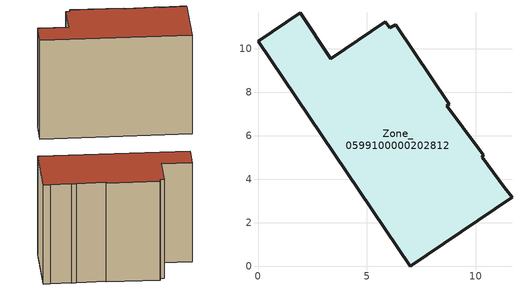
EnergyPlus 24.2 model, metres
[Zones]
Zone_0599100000202812
 floor ground (C_G): 11.32,3.63 11.68,3.17 7,0 0,10.33 1.94,11.64 3.35,9.54 5.85,11.22 6.06,10.95 6.32,11.1 8.79,7.45 8.69,7.38 10.15,5.39 10.36,5.12 10.31,5.01 z0
 wall outside (C_F): 1.94,11.64 0,10.33 7,0 11.68,3.17 11.32,3.63 10.31,5.01 10.36,5.12 10.15,5.39 8.69,7.38 8.79,7.45 6.32,11.1 6.06,10.95 5.85,11.22 3.35,9.54 1.94,11.64 z0:8.88
 roof outside (C_R): 11.68,3.17 11.32,3.63 10.31,5.01 10.36,5.12 10.15,5.39 8.69,7.38 8.79,7.45 6.32,11.1 6.06,10.95 5.85,11.22 3.35,9.54 1.94,11.64 0,10.33 7,0 z8.88
[BUILDING]
Pand.0599100000202812: North Axis=0; Terrain=City; Loads Convergence Tolerance Value=0.04; Temperature Convergence Tolerance Value=0.4; Solar Distribution=FullExterior; Maximum Number of Warmup Days=25; Minimum Number of Warmup Days=1
[Site:Location]
Rotterdam.The.Hague.AP_ZH_NLD Design_Conditions: Latitude=51.96; Longitude=4.45; Time Zone=1; Elevation=-4.5
[SITE:GROUNDTEMPERATURE:BUILDINGSURFACE]
18, 18, 18, 18, 18, 18, 18, 18, 18, 18, 18, 18
[MATERIAL] Thermal Absorptance=0.9; Solar Absorptance=0.7; Visible Absorptance=0.7
Name | Roughness | Thickness | Conductivity | Density | Specific Heat
G.TC.1975-1991 | MediumSmooth | 0.15 | 0.288461 | 540 | 1210
F.TC.1975-1991 | Rough | 0.3 | 0.230769 | 1920 | 840
R.TC.1975-1991 | MediumRough | 0.2 | 0.153846 | 1500 | 1000
[CONSTRUCTION]
C_G: G.TC.1975-1991
C_F: F.TC.1975-1991
C_R: R.TC.1975-1991
[ZONE]
Zone_0599100000202812: Type=1; Multiplier=1; Ceiling Height=Autocalculate; Volume=Autocalculate; Floor Area=autocalculate; Part of Total Floor Area=Yes
[ZONEINFILTRATION:DESIGNFLOWRATE]
Infil_Zone_0599100000202812: Zone or ZoneList or Space or SpaceList=Zone_0599100000202812; Schedule=AlwaysOn; Design Flow Rate Calculation Method=Flow/Area; Flow Rate per Floor Area=0.003; Constant Term Coefficient=1; Temperature Term Coefficient=0; Velocity Term Coefficient=0; Velocity Squared Term Coefficient=0
[HVACTEMPLATE:ZONE:IDEALLOADSAIRSYSTEM]
Zone_0599100000202812: Maximum Heating Supply Air Temperature=50; Minimum Cooling Supply Air Temperature=13; Maximum Heating Supply Air Humidity Ratio=0.0156; Minimum Cooling Supply Air Humidity Ratio=0.0077; Heating Limit=NoLimit; Cooling Limit=NoLimit; Dehumidification Control Type=ConstantSensibleHeatRatio; Cooling Sensible Heat Ratio=0.7; Dehumidification Setpoint=60; Humidification Control Type=None; Humidification Setpoint=30; Outdoor Air Method=None; Outdoor Air Flow Rate per Person=0.00944; Outdoor Air Flow Rate per Zone Floor Area=0; Outdoor Air Flow Rate per Zone=0; Demand Controlled Ventilation Type=None; Outdoor Air Economizer Type=NoEconomizer; Heat Recovery Type=None; Sensible Heat Recovery Effectiveness=0.7; Latent Heat Recovery Effectiveness=0.65
[ZONECONTROL:THERMOSTAT]
ThermostatControl_Zone_0599100000202812: Zone or ZoneList=Zone_0599100000202812; Control Type Schedule=DualSetpointControlType; Control 1=Thermostat_Zone_0599100000202812; Temperature Difference Between Cutout And Setpoint=0
[THERMOSTATSETPOINT:DUALSETPOINT]
Thermostat_Zone_0599100000202812: Heating Setpoint Temperature Schedule=HeatingSetpoint_Zone_0599100000202812; Cooling Setpoint Temperature Schedule=CoolingSetpoint_Zone_0599100000202812
[SCHEDULE:COMPACT]
HeatingSetpoint_Zone_0599100000202812: Through: 12/31, For: AllDays, Until: 24:00, 21
CoolingSetpoint_Zone_0599100000202812: Through: 12/31, For: AllDays, Until: 24:00, 24
DualSetpointControlType: Through: 12/31, For: AllDays, Until: 24:00, 4
AlwaysOn: Through: 12/31, For: AllDays, Until: 24:00, 1
